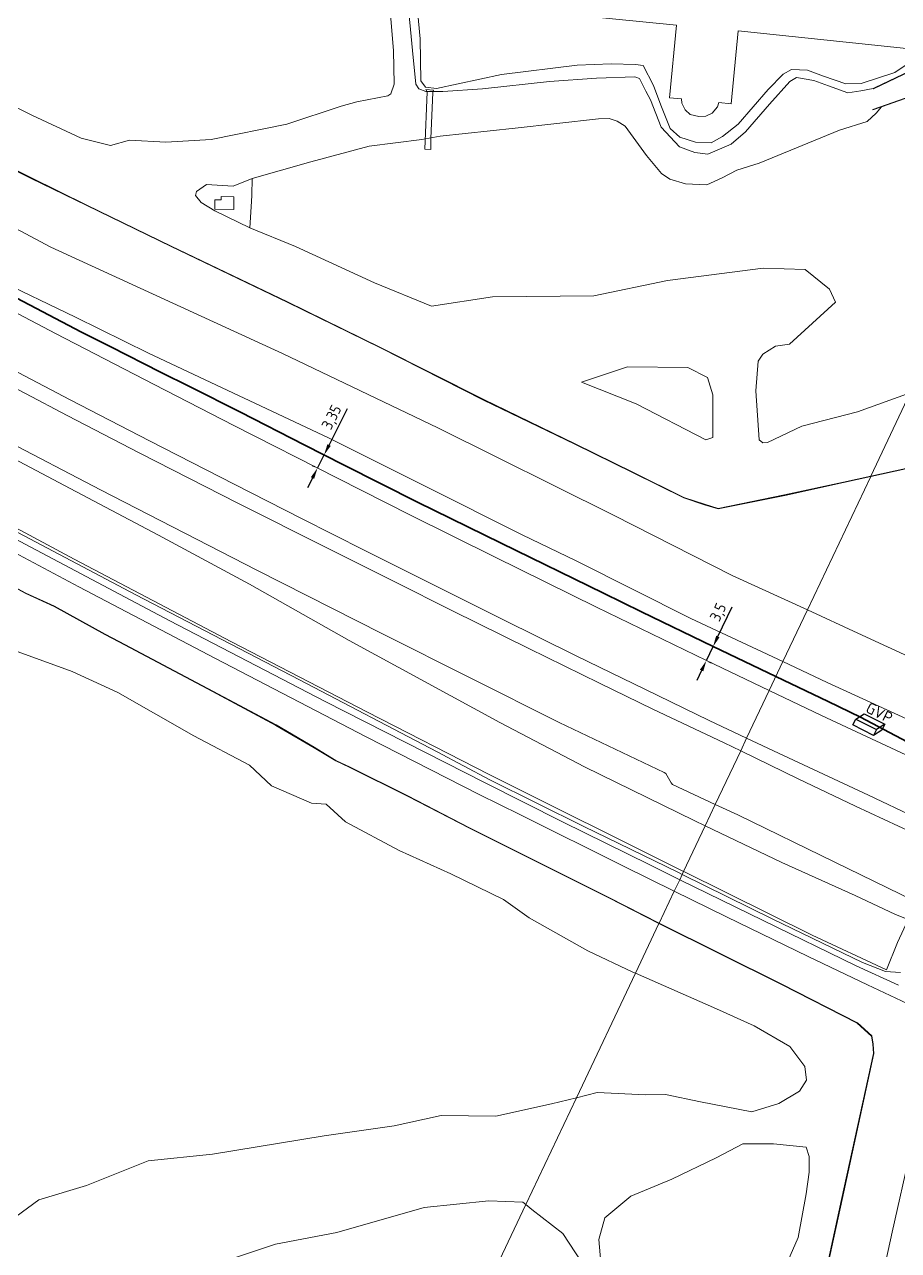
# Model space of a CAD drawing. Header units: metres. Extents: x 112942 to 118371, y 496117 to 499046.
# Drawn here: x 114650.6 to 114847.9, y 497729.2 to 498006 of the extents above; entities that cross this region are included whole.
import ezdxf
from ezdxf.enums import TextEntityAlignment as Align

# ---------------------------------------------------------------- set-up
doc = ezdxf.new("R2010")
doc.units = ezdxf.units.M
for name, color, linetype, lineweight in [('B-WE-OG-TOPOKAART-G', 7, 'Continuous', 18), ('N-WE-KL-DATA-T18', 1, 'Continuous', 18), ('N-WE-KL-DATA-T25', 7, 'Continuous', 25), ('N-WE-KL-DATA_GLASVEZEL-G', 90, 'KL-GLASVEZEL-N', 35), ('N-WE-KL-DATA_GLASVEZEL-M', 7, 'Continuous', 18), ('N-WE-KL-DATA_GLASVEZEL_KAST_PUTKAST-S', 90, 'Continuous', 25)]:
    doc.layers.add(name, color=color, linetype=linetype, lineweight=lineweight)
doc.styles.add('ISO', font='isocp.shx')
doc.styles.add('NLCS-ISO', font='NLCS-ISO.ttf')
doc.linetypes.add('KL-GLASVEZEL-N', pattern='A,4,-1,[101,NLCS.SHX,S=0.5,R=0,X=0,Y=0],-1,4,-1,["G",Standard,S=1,R=0,X=-0.25,Y=-0.5],-1.5', length=12.5)
doc.dimstyles.new('ISO', dxfattribs={"dimtxt": 2.5, "dimasz": 2.5, "dimexe": 1.25, "dimexo": 0.625, "dimtad": 1, "dimtxsty": 'ISO', "dimcen": 2.5, "dimadec": 0, "dimazin": 0, "dimtfac": 1, "dimtmove": 0, "dimatfit": 3, "dimfxl": 0, "dimarcsym": 0})

# ---------------------------------------------------------------- blocks, each defined once
blk = doc.blocks.new('*D72')
at = {"layer": 'Defpoints', "color": 0, "transparency": 16777216}
for p in [(114806.06, 497865.57), (114806.06, 497865.57), (114804.55, 497862.41)]:
    blk.add_point(p, dxfattribs=at)
at = {"layer": 'N-WE-KL-DATA_GLASVEZEL-M', "color": 0, "lineweight": -2, "transparency": 16777216}
for p, q in [((114807.14, 497867.83), (114810.36, 497874.58)), ((114804.55, 497862.41), (114806.06, 497865.57)), ((114806.62, 497865.3), (114807.19, 497865.03)), ((114803.47, 497860.16), (114802.39, 497857.9)), ((114805.11, 497862.15), (114805.68, 497861.88))]:
    blk.add_line(p, q, dxfattribs=at)
at = {"layer": 'N-WE-KL-DATA_GLASVEZEL-M', "color": 0, "transparency": 16777216}
for points in [[(114806.76, 497868.01), (114807.51, 497867.65), (114806.06, 497865.57)], [(114803.1, 497860.34), (114803.85, 497859.98), (114804.55, 497862.41)]]:
    blk.add_solid(points, dxfattribs=at)
at = {"layer": 'N-WE-KL-DATA_GLASVEZEL-M', "color": 0, "transparency": 16777216, "insert": (114807.43, 497873.22), "char_height": 2.5, "attachment_point": 5, "rotation": 64.4599, "style": 'ISO'}
blk.add_mtext('3,5', dxfattribs=at)
blk = doc.blocks.new('*D63')
at = {"layer": 'Defpoints', "color": 0, "transparency": 16777216}
for p in [(114718.24, 497908.85), (114718.24, 497908.85), (114716.74, 497905.86)]:
    blk.add_point(p, dxfattribs=at)
at = {"layer": 'N-WE-KL-DATA_GLASVEZEL-M', "color": 0, "lineweight": -2, "transparency": 16777216}
for p, q in [((114719.36, 497911.08), (114723.51, 497919.33)), ((114716.74, 497905.86), (114718.24, 497908.85)), ((114718.8, 497908.57), (114719.36, 497908.29)), ((114716.18, 497906.14), (114715.62, 497906.42)), ((114715.61, 497903.62), (114714.49, 497901.39))]:
    blk.add_line(p, q, dxfattribs=at)
at = {"layer": 'N-WE-KL-DATA_GLASVEZEL-M', "color": 0, "transparency": 16777216}
for points in [[(114718.99, 497911.27), (114719.74, 497910.9), (114718.24, 497908.85)], [(114715.24, 497903.81), (114715.99, 497903.44), (114716.74, 497905.86)]]:
    blk.add_solid(points, dxfattribs=at)
at = {"layer": 'N-WE-KL-DATA_GLASVEZEL-M', "color": 0, "transparency": 16777216, "insert": (114720.16, 497917.25), "char_height": 2.5, "attachment_point": 5, "rotation": 63.3084, "style": 'ISO'}
blk.add_mtext('3,35', dxfattribs=at)
blk = doc.blocks.new('SKL-DATA_GLASVEZEL_GLASVEZELKABELPUT_RECHTHOEKIG')
at = {"color": 0, "linetype": 'ByBlock'}
for points in [[(-3.2, -0.97), (-2.07, 0.97), (3.18, 0.97), (2.05, -0.97)], [(3.18, 0.97), (3.18, -0.53), (2.05, -2.47)], [(-3.2, -0.97), (2.05, -0.97), (2.05, -2.47), (-3.2, -2.47), (-3.2, -0.97)]]:
    blk.add_lwpolyline(points, dxfattribs=at)
at = {"layer": 'N-WE-KL-DATA-T18', "linetype": 'ByBlock', "style": 'NLCS-ISO', "flags": 1}
for tag, p in [('OMSCHRIJVING_LEGENDA', (-0.01, -8.43)), ('LOCATIE', (-0.01, -12.22)), ('TYPE_HANDHOLE', (-0.01, -16)), ('TYPE_GCO', (-0.01, -19.78)), ('BPS-CODERING', (-0.01, -23.57)), ('POSITIE_X', (-0.01, -27.35)), ('POSITIE_Y', (-0.01, -31.14)), ('OVERIGE_OPMERKING(EN)_1', (-0.01, -34.92)), ('OVERIGE_OPMERKING(EN)_2', (-0.01, -38.71))]:
    blk.add_attdef(tag, p, '', height=1.8, dxfattribs=at)
at = {"layer": 'N-WE-KL-DATA-T25', "linetype": 'ByBlock', "style": 'NLCS-ISO'}
blk.add_attdef('TYPE_SYMBOOL', text='', height=2.5, dxfattribs=at).set_placement((15.9, -0.24), align=Align.MIDDLE_CENTER)

msp = doc.modelspace()

# ---------------------------------------------------------------- linework, layer by layer
at = {"layer": 'B-WE-OG-TOPOKAART-G'}
for points, elevation in [([(114695.029, 497967.185), (114697.891, 497967.146), (114697.852, 497964.267), (114693.55, 497964.326), (114693.578, 497966.444), (114695.018, 497966.425), (114695.029, 497967.185)], -0.847), ([(114695.029, 497967.185), (114695.018, 497966.425), (114693.578, 497966.444), (114693.55, 497964.326), (114697.852, 497964.267), (114697.891, 497967.146), (114695.029, 497967.185)], -0.847), ([(114776.329, 497925.309), (114786.708, 497928.732), (114800.35, 497928.602), (114804.788, 497926.3), (114805.984, 497922.42), (114806.043, 497912.745), (114804.439, 497912.293), (114788.713, 497920.352), (114776.329, 497925.309)], -0.777), ([(114788.713, 497920.352), (114804.439, 497912.293), (114806.043, 497912.745), (114805.984, 497922.42), (114804.788, 497926.3), (114800.35, 497928.602), (114786.708, 497928.732), (114776.329, 497925.309), (114788.713, 497920.352)], -0.777)]:
    msp.add_lwpolyline(points, close=True, dxfattribs=dict(at, elevation=elevation))
for points in [[(114862.149, 498023.489, -1.095), (114859.793, 497999.578, -1.095), (114851.242, 498000.467, -1.095), (114851.16, 498000.476, -0.643), (114849.757, 498000.622, -0.443), (114811.732, 498004.578, -0.262), (114810.122, 497988.109, -0.262), (114807.377, 497988.418, -0.262), (114807.041, 497987.426, -0.262), (114805.841, 497986.045, -0.262), (114804.454, 497985.344, -0.262), (114802.83, 497985.244, -0.262), (114800.857, 497985.732, -0.262), (114799.769, 497986.811, -0.262), (114799.015, 497988.278, -0.262), (114798.91, 497989.283, -0.262), (114796.215, 497989.492, -0.262), (114797.785, 498005.897, -0.262), (114743.025, 498011.277, -0.262)], [(114732.761, 498013.726, -0.836), (114733.892, 498000.196, -0.853), (114734.051, 497992.595, -0.798), (114733.32, 497990.395, -0.804), (114732.642, 497989.931, -0.804), (114725.608, 497988.589, -0.844), (114722.102, 497987.594, -0.897), (114709.793, 497983.529, -0.897), (114692.733, 497980.075, -0.903), (114682.512, 497979.465, -0.821), (114674.309, 497979.894, -0.769), (114669.999, 497978.746, -0.809), (114663.36, 497980.381, -0.812), (114652.268, 497985.606, -0.891), (114626.388, 497998.41, -0.865)], [(114626.388, 497998.41, -0.865), (114652.268, 497985.606, -0.891), (114663.36, 497980.381, -0.812), (114669.999, 497978.746, -0.809), (114674.309, 497979.894, -0.769), (114682.512, 497979.465, -0.821), (114692.733, 497980.075, -0.903), (114709.793, 497983.529, -0.897), (114722.102, 497987.594, -0.897), (114725.608, 497988.589, -0.844), (114732.642, 497989.931, -0.804), (114733.32, 497990.395, -0.804), (114734.051, 497992.595, -0.798), (114733.892, 498000.196, -0.853), (114732.761, 498013.726, -0.836)], [(114850.576, 497995.571, -0.664), (114842.678, 497991.844, -0.716), (114842.201, 497991.619, -1.095), (114839.415, 497991.04, -1.095), (114836.468, 497990.607, -1.095), (114832.098, 497992.219, -1.095), (114828.798, 497993.393, -1.095), (114824.904, 497994.041, -1.095), (114823.409, 497993.204, -1.095), (114818.775, 497988.047, -1.095), (114813.393, 497981.789, -1.095), (114810.159, 497979.044, -1.095), (114804.904, 497976.78, -1.095), (114801.911, 497977.119, -1.095), (114798.487, 497978.434, -1.095), (114794.376, 497982.87, -1.095), (114791.923, 497989.069, -1.095), (114790.902, 497990.999, -1.095), (114789.412, 497993.814, -1.095), (114788.622, 497994.118, -1.095), (114788.39, 497994.208, -1.095), (114779.773, 497993.902, -1.095), (114769.12, 497993.207, -1.095), (114753.994, 497991.541, -1.095), (114745.06, 497990.886, -1.095), (114741.193, 497990.887, -1.095), (114739.592, 497991.545, -1.095), (114738.937, 497992.583, -1.095), (114738.221, 498000.157, -1.095), (114737.059, 498012.059, -1.095)], [(114737.059, 498012.059, -1.095), (114738.221, 498000.157, -1.095), (114738.937, 497992.583, -1.095), (114739.592, 497991.545, -1.095), (114741.193, 497990.887, -1.095), (114745.06, 497990.886, -1.095), (114753.994, 497991.541, -1.095), (114769.12, 497993.207, -1.095), (114779.773, 497993.902, -1.095), (114788.39, 497994.208, -1.095), (114788.622, 497994.118, -1.095), (114789.412, 497993.814, -1.095), (114790.902, 497990.999, -1.095), (114791.923, 497989.069, -1.095), (114794.376, 497982.87, -1.095), (114798.487, 497978.434, -1.095), (114801.911, 497977.119, -1.095), (114804.904, 497976.78, -1.095), (114810.159, 497979.044, -1.095), (114813.393, 497981.789, -1.095), (114818.775, 497988.047, -1.095), (114823.409, 497993.204, -1.095), (114824.904, 497994.041, -1.095), (114828.798, 497993.393, -1.095), (114832.098, 497992.219, -1.095), (114836.468, 497990.607, -1.095), (114839.415, 497991.04, -1.095), (114842.201, 497991.619, -1.095), (114842.243, 497991.529, -1.095), (114850.668, 497995.505, -1.095)], [(114738.966, 498013.283, -0.353), (114739.916, 498002.821, -0.543), (114740.092, 497993.307, -0.613), (114741.105, 497991.888, -0.63), (114743.606, 497991.616, -0.65), (114758.318, 497994.755, -0.637), (114775.363, 497996.852, -0.53), (114783.041, 497997.188, -0.393), (114788.527, 497997.005, -0.303), (114790.257, 497996.767, -0.27), (114792.634, 497992.283, -0.23), (114794.263, 497987.793, -0.287), (114796.389, 497982.529, -0.29), (114798.582, 497980.577, -0.367), (114802.075, 497979.485, -0.407), (114805.617, 497979.341, -0.407), (114808.207, 497980.738, -0.367), (114811.705, 497983.574, -0.333), (114818.487, 497991.373, -0.293), (114821.871, 497994.847, -0.25), (114823.801, 497995.906, -0.247), (114827.364, 497995.73, -0.293), (114831.014, 497994.355, -0.29), (114836.012, 497992.679, -0.31), (114839.503, 497992.732, -0.36), (114847.133, 497995.223, -0.347), (114849.442, 497996.79, -0.353)], [(114849.442, 497996.79, -0.353), (114847.133, 497995.223, -0.347), (114839.503, 497992.732, -0.36), (114836.012, 497992.679, -0.31), (114831.014, 497994.355, -0.29), (114827.364, 497995.73, -0.293), (114823.801, 497995.906, -0.247), (114821.871, 497994.847, -0.25), (114818.487, 497991.373, -0.293), (114811.705, 497983.574, -0.333), (114808.207, 497980.738, -0.367), (114805.617, 497979.341, -0.407), (114802.075, 497979.485, -0.407), (114798.582, 497980.577, -0.367), (114796.389, 497982.529, -0.29), (114794.263, 497987.793, -0.287), (114792.634, 497992.283, -0.23), (114790.257, 497996.767, -0.27), (114788.527, 497997.005, -0.303), (114783.041, 497997.188, -0.393), (114775.363, 497996.852, -0.53), (114758.318, 497994.755, -0.637), (114743.606, 497991.616, -0.65), (114741.105, 497991.888, -0.63), (114740.092, 497993.307, -0.613), (114739.916, 498002.821, -0.543), (114738.966, 498013.283, -0.353)], [(114743.025, 498011.277, -0.262), (114797.785, 498005.897, -0.262), (114796.215, 497989.492, -0.262), (114798.91, 497989.283, -0.262), (114799.015, 497988.278, -0.262), (114799.769, 497986.811, -0.262), (114800.857, 497985.732, -0.262), (114802.83, 497985.244, -0.262), (114804.454, 497985.344, -0.262), (114805.841, 497986.045, -0.262), (114807.041, 497987.426, -0.262), (114807.377, 497988.418, -0.262), (114810.122, 497988.109, -0.262), (114811.732, 498004.578, -0.262), (114849.757, 498000.622, -0.443)], [(114842.201, 497991.619, -1.095), (114842.678, 497991.844, -0.716), (114850.576, 497995.571, -0.664), (114851.16, 498000.476, -0.643), (114851.242, 498000.467, -1.095), (114850.668, 497995.505, -1.095), (114842.243, 497991.529, -1.095), (114842.201, 497991.619, -1.095)], [(114741.195, 497991.352, -0.773), (114742.975, 497991.178, -0.763), (114742.787, 497990.683, -0.743), (114742.327, 497980.314, -0.693), (114742.324, 497977.786, -0.873), (114740.985, 497977.858, -0.893), (114741.535, 497990.809, -0.707), (114741.195, 497991.352, -0.773)], [(114849.427, 497989.437, -1.095), (114842.125, 497986.878, -1.095), (114842.158, 497986.784, -1.095), (114844.093, 497987.462, -0.719), (114842.899, 497985.999, -0.716), (114840.862, 497984.175, -0.588), (114834.574, 497982.175, -0.69), (114816.451, 497974.706, -0.929), (114811.4, 497973.17, -0.964), (114808.138, 497971.425, -0.949), (114804.672, 497969.86, -0.961), (114799.849, 497970.057, -1.005), (114796.272, 497971.145, -0.984), (114794.408, 497972.424, -0.938), (114790.997, 497976.431, -0.865), (114786.23, 497983.063, -0.865), (114784.405, 497984.233, -0.859), (114782.588, 497984.792, -0.859), (114780.184, 497984.758, -0.859), (114761.414, 497982.605, -0.885), (114744.42, 497980.804, -0.894), (114740.287, 497980.074, -0.876), (114728.406, 497978.536, -0.943), (114715.273, 497975.009, -0.92), (114701.98, 497971.25, -0.94), (114697.725, 497969.568, -0.906), (114691.691, 497969.916, -0.862), (114689.434, 497968.358, -0.862), (114689.24, 497967.415, -0.862), (114690.47, 497965.816, -0.836), (114693.543, 497963.933, -0.772), (114701.462, 497960.131, -0.772), (114711.778, 497955.877, -0.906), (114729.656, 497947.716, -0.879), (114742.478, 497942.421, -0.844), (114756.239, 497944.568, -0.975), (114779.172, 497944.771, -1.025), (114795.771, 497948.241, -1.022), (114817.378, 497950.988, -0.97), (114826.831, 497950.709, -0.952), (114832.369, 497946.279, -0.952), (114833.668, 497943.305, -0.952), (114823.328, 497933.863, -0.952), (114820.175, 497933.397, -0.952), (114817.261, 497931.596, -0.952), (114816.249, 497930.043, -0.952), (114815.685, 497923.325, -0.952), (114816.438, 497912.289, -0.952), (114817.275, 497911.558, -0.952), (114818.375, 497911.663, -0.952), (114826.077, 497915.357, -0.99), (114838.662, 497918.605, -0.897), (114850.591, 497922.844, -0.802), (114841.654, 497904.052, -1.058), (114835.476, 497902.69, -1.095), (114822.208, 497899.809, -1.095), (114807.22, 497896.768, -1.095), (114804.151, 497897.705, -1.095), (114799.495, 497899.245, -1.095), (114788.097, 497904.861, -1.095), (114774.921, 497911.386, -1.095), (114754.291, 497921.339, -1.095), (114731.003, 497933.096, -1.095), (114709.953, 497943.453, -1.095), (114683.735, 497955.998, -1.095), (114664.705, 497965.245, -1.095), (114652.028, 497971.463, -1.095), (114637.689, 497978.543, -1.095)], [(114834.574, 497982.175, -0.69), (114840.862, 497984.175, -0.588), (114842.899, 497985.999, -0.716), (114844.093, 497987.462, -0.719), (114849.446, 497989.337, -0.719)], [(114844.093, 497987.462, -0.719), (114842.158, 497986.784, -1.095), (114842.125, 497986.878, -1.095), (114849.427, 497989.437, -1.095), (114850.956, 497989.512, -1.095), (114852.288, 497989.29, -1.095), (114853.825, 497988.632, -1.095), (114871.353, 497977.315, -1.095), (114873.282, 497975.33, -1.095), (114874.32, 497973.068, -1.058), (114874.229, 497973.026, -0.814), (114873.202, 497975.269, -0.763), (114871.29, 497977.237, -0.763), (114853.778, 497988.544, -0.763), (114852.26, 497989.193, -0.719), (114850.95, 497989.412, -0.719), (114849.446, 497989.337, -0.719), (114844.093, 497987.462, -0.719)], [(114850.591, 497922.844, -0.802), (114838.662, 497918.605, -0.897), (114826.077, 497915.357, -0.99), (114818.375, 497911.663, -0.952), (114817.275, 497911.558, -0.952), (114816.438, 497912.289, -0.952), (114815.685, 497923.325, -0.952), (114816.249, 497930.043, -0.952), (114817.261, 497931.596, -0.952), (114820.175, 497933.397, -0.952), (114823.328, 497933.863, -0.952), (114833.668, 497943.305, -0.952), (114832.369, 497946.279, -0.952), (114826.831, 497950.709, -0.952), (114817.378, 497950.988, -0.97), (114795.771, 497948.241, -1.022), (114779.172, 497944.771, -1.025), (114756.239, 497944.568, -0.975), (114742.478, 497942.421, -0.844), (114729.656, 497947.716, -0.879), (114711.778, 497955.877, -0.906), (114701.462, 497960.131, -0.772), (114701.872, 497966.094, -0.844), (114701.946, 497967.54, -0.844), (114701.98, 497971.25, -0.94), (114715.273, 497975.009, -0.92), (114728.406, 497978.536, -0.943), (114740.287, 497980.074, -0.876), (114744.42, 497980.804, -0.894), (114761.414, 497982.605, -0.885), (114780.184, 497984.758, -0.859), (114782.588, 497984.792, -0.859), (114784.405, 497984.233, -0.859), (114786.23, 497983.063, -0.865), (114790.997, 497976.431, -0.865), (114794.408, 497972.424, -0.938), (114796.272, 497971.145, -0.984), (114799.849, 497970.057, -1.005), (114804.672, 497969.86, -0.961), (114808.138, 497971.425, -0.949), (114811.4, 497973.17, -0.964), (114816.451, 497974.706, -0.929), (114834.574, 497982.175, -0.69)], [(114827.355, 497873.84, -0.043), (114821.837, 497862.181, 6.2), (114801.009, 497871.928, 6.193), (114775.184, 497884.922, 6.237), (114762.954, 497890.797, 6.187), (114741.246, 497901.754, 6.19), (114719.214, 497912.698, 6.21), (114700.202, 497921.675, 6.193), (114678.574, 497931.824, 6.177), (114662.136, 497939.942, 6.23), (114643.914, 497948.666, 6.217), (114623.428, 497959.035, 6.177), (114609.774, 497966.235, 6.163), (114615.557, 497977.611, 0.233), (114656.575, 497955.737, 0.351), (114708.855, 497931.728, 0.153), (114743.949, 497914.955, -0.017), (114783.548, 497895.28, -0.273), (114810.389, 497881.614, -0.067), (114827.355, 497873.84, -0.043)], [(114841.676, 497903.954, -0.879), (114827.355, 497873.84, -0.043), (114810.389, 497881.614, -0.067), (114783.548, 497895.28, -0.273), (114743.949, 497914.955, -0.017), (114708.855, 497931.728, 0.153), (114656.575, 497955.737, 0.351), (114615.557, 497977.611, 0.233)], [(114637.645, 497978.453, -0.851), (114651.984, 497971.373, -0.883), (114664.661, 497965.155, -0.903), (114683.692, 497955.908, -0.887), (114709.909, 497943.363, -0.84), (114730.958, 497933.006, -0.823), (114754.247, 497921.249, -0.85), (114774.877, 497911.296, -0.837), (114788.053, 497904.771, -0.9), (114799.457, 497899.152, -0.877), (114804.121, 497897.61, -0.88), (114807.215, 497896.665, -0.89), (114822.229, 497899.711, -0.877), (114835.497, 497902.592, -0.893), (114841.676, 497903.954, -0.879)], [(114835.476, 497902.69, -1.095), (114841.654, 497904.052, -1.058), (114841.676, 497903.954, -0.879), (114835.497, 497902.592, -0.893), (114822.229, 497899.711, -0.877), (114807.215, 497896.665, -0.89), (114804.121, 497897.61, -0.88), (114799.457, 497899.152, -0.877), (114788.053, 497904.771, -0.9), (114774.877, 497911.296, -0.837), (114754.247, 497921.249, -0.85), (114730.958, 497933.006, -0.823), (114709.909, 497943.363, -0.84), (114683.692, 497955.908, -0.887), (114664.661, 497965.155, -0.903), (114651.984, 497971.373, -0.883), (114637.645, 497978.453, -0.851)], [(114637.689, 497978.543, -1.095), (114652.028, 497971.463, -1.095), (114664.705, 497965.245, -1.095), (114683.735, 497955.998, -1.095), (114709.953, 497943.453, -1.095), (114731.003, 497933.096, -1.095), (114754.291, 497921.339, -1.095), (114774.921, 497911.386, -1.095), (114788.097, 497904.861, -1.095), (114799.495, 497899.245, -1.095), (114804.151, 497897.705, -1.095), (114807.22, 497896.768, -1.095), (114822.208, 497899.809, -1.095), (114835.476, 497902.69, -1.095)], [(114701.98, 497971.25, -0.94), (114701.946, 497967.54, -0.844), (114701.872, 497966.094, -0.844), (114701.462, 497960.131, -0.772), (114693.543, 497963.933, -0.772), (114690.47, 497965.816, -0.836), (114689.24, 497967.415, -0.862), (114689.434, 497968.358, -0.862), (114691.691, 497969.916, -0.862), (114697.725, 497969.568, -0.906), (114701.98, 497971.25, -0.94)], [(114643.914, 497948.666, 6.217), (114662.136, 497939.942, 6.23), (114678.574, 497931.824, 6.177), (114700.202, 497921.675, 6.193), (114719.214, 497912.698, 6.21), (114741.246, 497901.754, 6.19), (114762.954, 497890.797, 6.187), (114775.184, 497884.922, 6.237), (114801.009, 497871.928, 6.193), (114821.837, 497862.181, 6.2), (114818.738, 497855.635, 6.615), (114804.549, 497862.415, 6.609), (114779.771, 497874.491, 6.612), (114756.686, 497885.821, 6.651), (114737.746, 497895.241, 6.645), (114721.266, 497903.579, 6.633), (114697.859, 497915.484, 6.651), (114679.846, 497924.722, 6.651), (114657.631, 497936.246, 6.633), (114627.941, 497951.876, 6.6)], [(114627.941, 497951.876, 6.6), (114657.631, 497936.246, 6.633)], [(114804.293, 497825.116, 6.311), (114799.417, 497814.813, 0.753), (114755.503, 497836.68, 0.84), (114727.882, 497850.868, 0.507), (114697.3, 497866.669, 0.477), (114661.83, 497885.286, 0.43), (114624.301, 497905.39, 0.56), (114588.721, 497924.827, 0.665), (114594.403, 497936.001, 6.294), (114599.095, 497933.413, 6.303), (114630.275, 497917.422, 6.26), (114659.608, 497901.954, 6.217), (114680.875, 497890.718, 6.263), (114701.375, 497879.645, 6.29), (114723.927, 497866.937, 6.35), (114757.902, 497848.417, 6.357), (114777.036, 497838.441, 6.357), (114801.808, 497826.306, 6.303), (114804.293, 497825.116, 6.311)], [(114643.213, 497930.538, 6.87), (114660.941, 497921.26, 6.936), (114678.795, 497912.017, 6.903), (114697.906, 497902.246, 6.927), (114713.168, 497894.49, 6.945), (114727.412, 497887.292, 6.945), (114742.612, 497879.658, 6.957), (114758.429, 497871.759, 6.933), (114775.182, 497863.513, 6.954), (114790.78, 497855.903, 6.906), (114805.191, 497848.87, 6.927), (114813.641, 497844.866, 6.904), (114812.298, 497842.027, 6.871), (114808.575, 497843.833, 6.87), (114792.487, 497851.432, 6.852), (114780.396, 497857.326, 6.882), (114764.431, 497865.117, 6.906), (114747.266, 497873.604, 6.9), (114734.037, 497880.27, 6.933), (114718.975, 497887.789, 6.906), (114698.799, 497897.928, 6.924), (114676.642, 497909.272, 6.885), (114660.256, 497917.744, 6.915), (114650.795, 497922.694, 6.88), (114627.473, 497934.921, 6.894)], [(114627.473, 497934.921, 6.894), (114650.795, 497922.694, 6.88), (114660.256, 497917.744, 6.915), (114676.642, 497909.272, 6.885), (114698.799, 497897.928, 6.924), (114718.975, 497887.789, 6.906)], [(114657.631, 497936.246, 6.633), (114679.846, 497924.722, 6.651), (114697.859, 497915.484, 6.651), (114721.266, 497903.579, 6.633), (114737.746, 497895.241, 6.645), (114756.686, 497885.821, 6.651), (114779.771, 497874.491, 6.612), (114804.549, 497862.415, 6.609), (114818.738, 497855.635, 6.615), (114813.641, 497844.866, 6.904), (114805.191, 497848.87, 6.927), (114790.78, 497855.903, 6.906), (114775.182, 497863.513, 6.954), (114758.429, 497871.759, 6.933), (114742.612, 497879.658, 6.957), (114727.412, 497887.292, 6.945), (114713.168, 497894.49, 6.945), (114697.906, 497902.246, 6.927), (114678.795, 497912.017, 6.903), (114660.941, 497921.26, 6.936), (114643.213, 497930.538, 6.87)], [(114799.095, 497814.133, 0.376), (114798.527, 497812.932, 0.269), (114791.748, 497816.261, 0.25), (114772.038, 497825.993, 0.33), (114754.583, 497834.792, 0.323), (114718.494, 497853.189, 0.28), (114683.423, 497871.403, 0.297), (114650.767, 497888.716, 0.23), (114615.715, 497907.519, 0.193), (114587.749, 497922.914, 0.221), (114588.324, 497924.045, 0.28), (114607.061, 497913.967, 0.28), (114641.041, 497895.583, 0.187), (114675.764, 497877.249, 0.2), (114712.707, 497858.075, 0.177), (114743.785, 497841.826, 0.273), (114755.635, 497835.444, 0.343), (114776.884, 497824.952, 0.413), (114798.128, 497814.613, 0.38), (114799.095, 497814.133, 0.376)], [(114799.417, 497814.813, 0.753), (114799.095, 497814.133, 0.376), (114798.128, 497814.613, 0.38), (114776.884, 497824.952, 0.413), (114755.635, 497835.444, 0.343), (114743.785, 497841.826, 0.273), (114712.707, 497858.075, 0.177), (114675.764, 497877.249, 0.2), (114641.041, 497895.583, 0.187), (114607.061, 497913.967, 0.28), (114588.324, 497924.045, 0.28), (114588.721, 497924.827, 0.665), (114624.301, 497905.39, 0.56), (114661.83, 497885.286, 0.43), (114697.3, 497866.669, 0.477), (114727.882, 497850.868, 0.507), (114755.503, 497836.68, 0.84), (114799.417, 497814.813, 0.753)], [(114798.527, 497812.932, 0.269), (114797.296, 497810.332, 0.11), (114785.989, 497815.911, 0.093), (114762.418, 497827.638, 0.11), (114753.244, 497832.193, 0.213), (114727.736, 497845.226, 0.153), (114693.702, 497862.858, 0.15), (114662.863, 497879.048, 0.183), (114626.664, 497898.301, 0.223), (114600.66, 497912.505, 0.177), (114586.435, 497920.329, 0.189), (114587.749, 497922.914, 0.221), (114615.715, 497907.519, 0.193), (114650.767, 497888.716, 0.23), (114683.423, 497871.403, 0.297), (114718.494, 497853.189, 0.28), (114754.583, 497834.792, 0.323), (114772.038, 497825.993, 0.33), (114791.748, 497816.261, 0.25), (114798.527, 497812.932, 0.269)], [(114857.456, 497907.535, -1.058), (114841.654, 497904.052, -1.058), (114850.591, 497922.844, -0.802)], [(114667.757, 497900.934, 6.624), (114703.049, 497882.831, 6.675), (114731.448, 497868.484, 6.672), (114751.222, 497858.496, 6.6), (114771.348, 497848.393, 6.606), (114795, 497837.143, 6.627), (114795.358, 497836.926, 6.633), (114796.589, 497834.796, 6.609), (114796.911, 497834.428, 6.612), (114806.568, 497829.922, 6.62), (114804.293, 497825.116, 6.311), (114801.808, 497826.306, 6.303), (114777.036, 497838.441, 6.357), (114757.902, 497848.417, 6.357), (114723.927, 497866.937, 6.35), (114701.375, 497879.645, 6.29), (114680.875, 497890.718, 6.263), (114659.608, 497901.954, 6.217), (114630.275, 497917.422, 6.26)], [(114645.593, 497912.569, 6.653), (114667.757, 497900.934, 6.624)], [(114718.975, 497887.789, 6.906), (114734.037, 497880.27, 6.933), (114747.266, 497873.604, 6.9), (114764.431, 497865.117, 6.906), (114780.396, 497857.326, 6.882), (114792.487, 497851.432, 6.852), (114808.575, 497843.833, 6.87), (114812.298, 497842.027, 6.871), (114806.568, 497829.922, 6.62), (114796.911, 497834.428, 6.612), (114796.589, 497834.796, 6.609), (114795.358, 497836.926, 6.633), (114795, 497837.143, 6.627), (114771.348, 497848.393, 6.606), (114751.222, 497858.496, 6.6), (114731.448, 497868.484, 6.672), (114703.049, 497882.831, 6.675), (114667.757, 497900.934, 6.624), (114645.593, 497912.569, 6.653)], [(114841.676, 497903.954, -0.879), (114857.478, 497907.437, -0.843), (114868.586, 497909.915, -0.876), (114868.326, 497905.054, -0.373), (114867.019, 497895.794, -0.3), (114864.99, 497881.937, -0.13), (114862.942, 497868.188, 0.01), (114862.54, 497864.971, 0.07), (114861.489, 497857.434, 0.107), (114858.853, 497859.34, 0.01), (114838.742, 497868.622, -0.027), (114827.355, 497873.84, -0.043), (114841.676, 497903.954, -0.879)], [(114857.478, 497907.437, -0.843), (114841.676, 497903.954, -0.879), (114841.654, 497904.052, -1.058), (114857.456, 497907.535, -1.058)], [(114626.664, 497898.301, 0.223), (114662.863, 497879.048, 0.183), (114693.702, 497862.858, 0.15), (114727.736, 497845.226, 0.153), (114753.244, 497832.193, 0.213), (114762.418, 497827.638, 0.11), (114785.989, 497815.911, 0.093), (114797.296, 497810.332, 0.11)], [(114793.892, 497803.117, -0.906), (114793.847, 497803.027, -1.096), (114782.498, 497808.811, -1.054), (114751.059, 497824.547, -1.054), (114737.082, 497831.76, -1.054), (114724.073, 497838.277, -1.054), (114720.876, 497839.754, -1.054), (114715.973, 497842.738, -1.054), (114707.369, 497847.786, -1.054), (114691.92, 497855.998, -1.054), (114671.927, 497866.604, -1.054), (114668.738, 497868.295, -1.054), (114657.311, 497874.644, -1.054), (114650.871, 497877.565, -1.054), (114631.557, 497888.027, -1.054)], [(114631.557, 497888.027, -1.054), (114650.871, 497877.565, -1.054), (114657.311, 497874.644, -1.054), (114668.738, 497868.295, -1.054), (114671.927, 497866.604, -1.054), (114691.92, 497855.998, -1.054), (114707.369, 497847.786, -1.054), (114715.973, 497842.738, -1.054), (114720.876, 497839.754, -1.054), (114724.073, 497838.277, -1.054), (114737.082, 497831.76, -1.054), (114751.059, 497824.547, -1.054), (114782.498, 497808.811, -1.054), (114793.847, 497803.027, -1.096)], [(114797.296, 497810.332, 0.11), (114793.892, 497803.117, -0.906), (114782.543, 497808.9, -0.827), (114751.104, 497824.636, -0.827), (114737.127, 497831.849, -0.86), (114724.116, 497838.367, -0.907), (114720.923, 497839.842, -0.863), (114716.024, 497842.824, -0.817), (114707.418, 497847.873, -0.88), (114691.967, 497856.086, -0.857), (114671.974, 497866.692, -0.823), (114668.786, 497868.383, -0.817), (114657.356, 497874.733, -0.853), (114650.916, 497877.655, -0.817), (114631.603, 497888.116, -0.75)], [(114631.603, 497888.116, -0.75), (114650.916, 497877.655, -0.817), (114657.356, 497874.733, -0.853), (114668.786, 497868.383, -0.817), (114671.974, 497866.692, -0.823), (114691.967, 497856.086, -0.857), (114707.418, 497847.873, -0.88), (114716.024, 497842.824, -0.817), (114720.923, 497839.842, -0.863), (114724.116, 497838.367, -0.907), (114737.127, 497831.849, -0.86), (114751.104, 497824.636, -0.827), (114782.543, 497808.9, -0.827), (114793.892, 497803.117, -0.906)], [(114827.355, 497873.84, -0.043), (114838.742, 497868.622, -0.027), (114858.853, 497859.34, 0.01), (114861.489, 497857.434, 0.107), (114861.414, 497856.893, 0.303), (114860.387, 497850.888, 3.08), (114859.386, 497843.971, 6.376), (114857.784, 497845.551, 6.26), (114831.852, 497857.494, 6.203), (114821.837, 497862.181, 6.2), (114827.355, 497873.84, -0.043)], [(114648.344, 497864.676, -0.943), (114661.395, 497859.93, -0.957), (114671.668, 497855.223, -0.933), (114688.865, 497845.393, -0.933), (114701.401, 497838.78, -0.933), (114706.354, 497834.12, -0.933), (114715.404, 497830.247, -0.883), (114718.707, 497829.961, -0.883), (114723.095, 497826.019, -0.883), (114735.216, 497819.499, -0.883), (114746.835, 497814.279, -0.967), (114758.732, 497808.428, -1.01), (114764.569, 497804.299, -0.993), (114777.802, 497796.89, -1.01), (114787.921, 497792.049, -1.007), (114788.518, 497791.787, -1.007)], [(114793.847, 497803.027, -1.096), (114788.518, 497791.787, -1.007), (114787.921, 497792.049, -1.007), (114777.802, 497796.89, -1.01), (114764.569, 497804.299, -0.993), (114758.732, 497808.428, -1.01), (114746.835, 497814.279, -0.967), (114735.216, 497819.499, -0.883), (114723.095, 497826.019, -0.883), (114718.707, 497829.961, -0.883), (114715.404, 497830.247, -0.883), (114706.354, 497834.12, -0.933), (114701.401, 497838.78, -0.933), (114688.865, 497845.393, -0.933), (114671.668, 497855.223, -0.933), (114661.395, 497859.93, -0.957), (114648.344, 497864.676, -0.943)], [(114821.837, 497862.181, 6.2), (114831.852, 497857.494, 6.203), (114857.784, 497845.551, 6.26), (114859.386, 497843.971, 6.376), (114858.717, 497840.378, 6.454), (114858.394, 497839.513, 6.526), (114859.834, 497838.808, 6.548), (114859.437, 497838.528, 6.572), (114856.149, 497839.864, 6.527), (114855.209, 497838.511, 6.554), (114830.56, 497849.986, 6.62), (114818.738, 497855.635, 6.615), (114821.837, 497862.181, 6.2)], [(114818.738, 497855.635, 6.615), (114830.56, 497849.986, 6.62), (114855.209, 497838.511, 6.554), (114856.149, 497839.864, 6.527), (114859.437, 497838.528, 6.572), (114859.834, 497838.808, 6.548), (114861.029, 497838.223, 6.613), (114857.859, 497824.128, 6.903), (114851.581, 497827.078, 6.803), (114841.17, 497832.031, 6.788), (114820.808, 497841.47, 6.885), (114813.641, 497844.866, 6.904), (114818.738, 497855.635, 6.615)], [(114813.641, 497844.866, 6.904), (114820.808, 497841.47, 6.885), (114841.17, 497832.031, 6.788), (114851.581, 497827.078, 6.803), (114857.859, 497824.128, 6.903), (114857.114, 497820.813, 6.897), (114854.179, 497822.138, 6.812), (114847.959, 497825, 6.821), (114838.224, 497829.54, 6.845), (114825.295, 497835.721, 6.873), (114812.298, 497842.027, 6.871), (114813.641, 497844.866, 6.904)], [(114812.298, 497842.027, 6.871), (114825.295, 497835.721, 6.873), (114838.224, 497829.54, 6.845), (114847.959, 497825, 6.821), (114854.179, 497822.138, 6.812), (114857.114, 497820.813, 6.897), (114853.896, 497806.505, 6.617), (114851.853, 497807.579, 6.667), (114851.339, 497808.212, 6.476), (114833.515, 497816.895, 6.521), (114811.629, 497827.561, 6.624), (114806.568, 497829.922, 6.62), (114812.298, 497842.027, 6.871)], [(114806.568, 497829.922, 6.62), (114811.629, 497827.561, 6.624), (114833.515, 497816.895, 6.521), (114851.339, 497808.212, 6.476), (114851.853, 497807.579, 6.667), (114851.458, 497806.797, 6.479), (114850.143, 497803.934, 6.42), (114847.21, 497805.039, 6.393), (114838.15, 497809.389, 6.32), (114821.602, 497816.826, 6.363), (114804.293, 497825.116, 6.311), (114806.568, 497829.922, 6.62)], [(114804.293, 497825.116, 6.311), (114821.602, 497816.826, 6.363), (114838.15, 497809.389, 6.32), (114847.21, 497805.039, 6.393), (114850.143, 497803.934, 6.42), (114847.701, 497798.754, 3.733), (114845.203, 497792.61, 0.5), (114828.444, 497800.429, 0.65), (114799.471, 497814.786, 0.753), (114799.417, 497814.813, 0.753), (114804.293, 497825.116, 6.311)], [(114848.632, 497785.549, 0.17), (114840.902, 497789.203, 0.137), (114827.535, 497795.581, 0.117), (114809.077, 497804.52, 0.127), (114797.296, 497810.332, 0.11), (114798.527, 497812.932, 0.269), (114817.337, 497803.695, 0.323), (114838.334, 497793.512, 0.33), (114847.924, 497789.091, 0.33)], [(114847.924, 497789.091, 0.33), (114838.334, 497793.512, 0.33), (114817.337, 497803.695, 0.323), (114798.527, 497812.932, 0.269), (114799.095, 497814.133, 0.376), (114819.393, 497804.061, 0.283), (114839.79, 497794.217, 0.337), (114844.956, 497792.232, 0.397), (114848.389, 497791.987, 0.363)], [(114848.389, 497791.987, 0.363), (114844.956, 497792.232, 0.397), (114839.79, 497794.217, 0.337), (114819.393, 497804.061, 0.283), (114799.095, 497814.133, 0.376), (114799.417, 497814.813, 0.753)], [(114799.417, 497814.813, 0.753), (114799.471, 497814.786, 0.753), (114828.444, 497800.429, 0.65), (114845.203, 497792.61, 0.5), (114847.701, 497798.754, 3.733), (114850.143, 497803.934, 6.42)], [(114825.516, 497696.229, -0.906), (114835.173, 497740.727, -0.906), (114842.386, 497773.67, -0.906), (114842.204, 497775.788, -0.906), (114841.936, 497777.677, -0.906), (114838.659, 497780.594, -0.906), (114821.577, 497789.331, -0.906), (114793.892, 497803.117, -0.906), (114797.296, 497810.332, 0.11)], [(114797.296, 497810.332, 0.11), (114809.077, 497804.52, 0.127), (114827.535, 497795.581, 0.117), (114840.902, 497789.203, 0.137), (114848.632, 497785.549, 0.17), (114853.198, 497783.381, 0.22), (114854.733, 497782.288, 0.24), (114855.854, 497780.733, 0.25), (114856.468, 497777.941, 0.25), (114855.684, 497774.161, 0.24), (114850.647, 497751.688, 0.24), (114846.498, 497733.335, 0.253), (114842.988, 497717.186, 0.273)], [(114780.711, 497719.958, -1.013), (114772.108, 497733.001, -1.013), (114765.178, 497738.481, -1.013), (114763.797, 497739.556, -1.018), (114775.223, 497763.697, -1.096), (114779.86, 497764.865, -1.107), (114790.858, 497764.385, -1.107), (114795.332, 497764.428, -1.093), (114803.186, 497762.774, -1.017), (114814.828, 497760.502, -1.043), (114820.918, 497762.394, -1.033), (114825.545, 497765.167, -1.003), (114827.141, 497767.695, -1), (114826.779, 497770.758, -1.003), (114823.396, 497775.284, -0.99), (114815.301, 497779.966, -0.99), (114806.809, 497783.755, -1), (114788.518, 497791.787, -1.007), (114793.847, 497803.027, -1.096), (114821.532, 497789.242, -1.096), (114838.602, 497780.511, -1.096), (114841.842, 497777.627, -1.096), (114842.105, 497775.777, -1.096), (114842.285, 497773.677, -1.096)], [(114825.418, 497696.25, -1.096), (114835.075, 497740.748, -1.096), (114842.285, 497773.677, -1.096), (114842.105, 497775.777, -1.096), (114841.842, 497777.627, -1.096), (114838.602, 497780.511, -1.096), (114821.532, 497789.242, -1.096), (114793.847, 497803.027, -1.096), (114793.892, 497803.117, -0.906)], [(114793.892, 497803.117, -0.906), (114821.577, 497789.331, -0.906), (114838.659, 497780.594, -0.906), (114841.936, 497777.677, -0.906), (114842.204, 497775.788, -0.906), (114842.386, 497773.67, -0.906), (114835.173, 497740.727, -0.906), (114825.516, 497696.229, -0.906)], [(114788.518, 497791.787, -1.007), (114775.223, 497763.697, -1.096), (114769.612, 497762.284, -1.083), (114756.979, 497759.532, -1.083), (114744.645, 497759.707, -1.057), (114734.089, 497757.318, -1.047), (114718.255, 497755.093, -0.967), (114693.033, 497750.983, -0.957), (114678.541, 497749.418, -0.96), (114664.584, 497743.856, -1.007), (114653.8, 497740.645, -1.037), (114648.752, 497736.899, -1.037)], [(114788.518, 497791.787, -1.007), (114806.809, 497783.755, -1), (114815.301, 497779.966, -0.99), (114823.396, 497775.284, -0.99), (114826.779, 497770.758, -1.003), (114827.141, 497767.695, -1), (114825.545, 497765.167, -1.003), (114820.918, 497762.394, -1.033), (114814.828, 497760.502, -1.043), (114803.186, 497762.774, -1.017), (114795.332, 497764.428, -1.093), (114790.858, 497764.385, -1.107), (114779.86, 497764.865, -1.107), (114775.223, 497763.697, -1.096), (114788.518, 497791.787, -1.007)], [(114842.285, 497773.677, -1.096), (114835.075, 497740.748, -1.096), (114825.418, 497696.25, -1.096)], [(114648.752, 497736.899, -1.037), (114653.8, 497740.645, -1.037), (114664.584, 497743.856, -1.007), (114678.541, 497749.418, -0.96), (114693.033, 497750.983, -0.957), (114718.255, 497755.093, -0.967), (114734.089, 497757.318, -1.047), (114744.645, 497759.707, -1.057), (114756.979, 497759.532, -1.083), (114769.612, 497762.284, -1.083), (114775.223, 497763.697, -1.096)], [(114775.223, 497763.697, -1.096), (114763.797, 497739.556, -1.018), (114763.101, 497740.098, -1.02), (114755.411, 497740.38, -1.02), (114740.81, 497738.888, -1.003), (114721.121, 497733.238, -1.06), (114707.283, 497730.654, -1.087), (114697.142, 497727.237, -1.087)], [(114780.685, 497726.456, -1.027), (114780.291, 497731.668, -1.013), (114781.659, 497736.6, -0.997), (114787.484, 497741.477, -0.987), (114796.719, 497745.272, -0.98), (114806.758, 497750.085, -1.037), (114812.743, 497753.307, -1.037), (114819.722, 497753.27, -1.037), (114827.105, 497752.536, -1.03), (114827.773, 497750.435, -1.007), (114827.778, 497746.884, -1.007), (114827.104, 497741.98, -0.973), (114825.277, 497732.129, -0.95), (114821.921, 497724.399, -0.95)], [(114821.921, 497724.399, -0.95), (114825.277, 497732.129, -0.95), (114827.104, 497741.98, -0.973), (114827.778, 497746.884, -1.007), (114827.773, 497750.435, -1.007), (114827.105, 497752.536, -1.03), (114819.722, 497753.27, -1.037), (114812.743, 497753.307, -1.037), (114806.758, 497750.085, -1.037), (114796.719, 497745.272, -0.98), (114787.484, 497741.477, -0.987), (114781.659, 497736.6, -0.997), (114780.291, 497731.668, -1.013), (114780.685, 497726.456, -1.027)], [(114842.988, 497717.186, 0.273), (114846.498, 497733.335, 0.253), (114850.647, 497751.688, 0.24)], [(114747.307, 497704.717, -0.942), (114738.854, 497703.283, -0.947), (114720.565, 497699.448, -0.957), (114704.936, 497698.387, -0.993), (114699.142, 497699.011, -0.917), (114698.255, 497698.474, -0.98), (114697.187, 497700.155, -1.017), (114696.86, 497702.635, -1.06), (114692.608, 497709.177, -1.103), (114690.454, 497713.557, -1.117), (114690.557, 497718.815, -1.1), (114692.917, 497723.653, -1.073), (114697.142, 497727.237, -1.087), (114707.283, 497730.654, -1.087), (114721.121, 497733.238, -1.06), (114740.81, 497738.888, -1.003), (114755.411, 497740.38, -1.02), (114763.101, 497740.098, -1.02), (114763.797, 497739.556, -1.018), (114747.307, 497704.717, -0.942)], [(114747.307, 497704.717, -0.942), (114763.797, 497739.556, -1.018)], [(114763.797, 497739.556, -1.018), (114765.178, 497738.481, -1.013), (114772.108, 497733.001, -1.013), (114780.711, 497719.958, -1.013)]]:
    msp.add_polyline3d(points, dxfattribs=at)
at = {"layer": 'N-WE-KL-DATA_GLASVEZEL-G', "flags": 128}
msp.add_lwpolyline([(114509.734, 498020.355), (114519.828, 498014.63), (114532.295, 498007.637), (114547.431, 497999.207), (114554.569, 497995.219), (114561.698, 497991.236), (114576.34, 497983.145), (114594.008, 497973.536), (114612.78, 497963.411), (114629.357, 497954.521), (114637.087, 497950.389), (114659.016, 497938.907), (114663.476, 497936.6), (114670.112, 497933.227), (114681.314, 497927.562), (114688.002, 497924.245), (114688.002, 497924.245), (114699.381, 497918.468), (114713.724, 497911.12), (114722.775, 497906.57), (114739.305, 497898.205), (114758.236, 497888.959), (114781.307, 497877.636), (114789.929, 497873.442), (114806.071, 497865.567), (114820.247, 497858.793), (114832.07, 497853.143), (114839.35, 497849.661), (114859.114, 497839.161), (114859.834, 497838.808), (114861.029, 497838.223), (114918.608, 497811.949), (114920.617, 497810.991), (114927.641, 497808.928), (114945.501, 497801.09), (114955.15, 497796.805), (114965.848, 497790.973), (114978.069, 497784.16), (114993.439, 497777.439), (115009.534, 497770.42), (115024.846, 497763.803), (115042.759, 497756.185), (115061.558, 497748.294), (115077.255, 497741.973), (115077.779, 497741.733), (115092.907, 497735.4), (115110.354, 497728.204), (115119.312, 497724.566), (115128.235, 497737.264), (115131.2, 497735.069), (115137.069, 497730.88), (115143.723, 497726.432), (115148.029, 497723.754), (115152.972, 497720.979), (115157.087, 497718.73), (115164.692, 497714.92), (115172.898, 497710.903), (115184.421, 497705.42), (115193.888, 497701.085), (115205.145, 497695.936), (115213.536, 497692.157), (115219.93, 497689.177), (115224.911, 497687.06), (115232.819, 497683.83), (115236.05, 497682.537), (115239.06, 497681.366), (115251.825, 497676.544), (115276.956, 497667.151), (115291.756, 497661.561), (115301.108, 497658.029), (115320.058, 497650.863), (115338.866, 497643.693), (115343.986, 497641.686), (115350.871, 497638.768), (115360.275, 497634.799), (115365.004, 497632.73), (115366.013, 497632.289), (115368.097, 497631.377), (115378.556, 497626.904), (115381.75, 497621.432), (115390.867, 497617.898), (115409.483, 497610.935)], dxfattribs=at)

# ---------------------------------------------------------------- block references
at = {"layer": 'N-WE-KL-DATA_GLASVEZEL_KAST_PUTKAST-S'}
ref = msp.add_blockref('SKL-DATA_GLASVEZEL_GLASVEZELKABELPUT_RECHTHOEKIG', (114841.587, 497848.618), dxfattribs=dict(at, rotation=333.0629966555971))
ref.add_attrib('TYPE_SYMBOOL', 'GVP', dxfattribs={"layer": 'N-WE-KL-DATA-T25', "linetype": 'ByBlock', "height": 2.5, "rotation": 333.063, "style": 'NLCS-ISO'}).set_placement((114843.613, 497850.616), align=Align.MIDDLE_CENTER)

# ---------------------------------------------------------------- dimensions: what is measured, and where the dimension line sits
at = {"layer": 'N-WE-KL-DATA_GLASVEZEL-M'}
for p1, p2, picture, middle in [((114716.737, 497905.856), (114718.242, 497908.849), '*D63', (114720.156, 497917.248)), ((114804.549, 497862.415), (114806.058, 497865.573), '*D72', (114807.426, 497873.22))]:
    dim = msp.add_aligned_dim(p1=p1, p2=p2, distance=0, dimstyle='ISO', dxfattribs=at)
    dim.commit()
    dim.dimension.update_dxf_attribs({"geometry": picture, "text_midpoint": middle})

doc.saveas('drawing.dxf')
